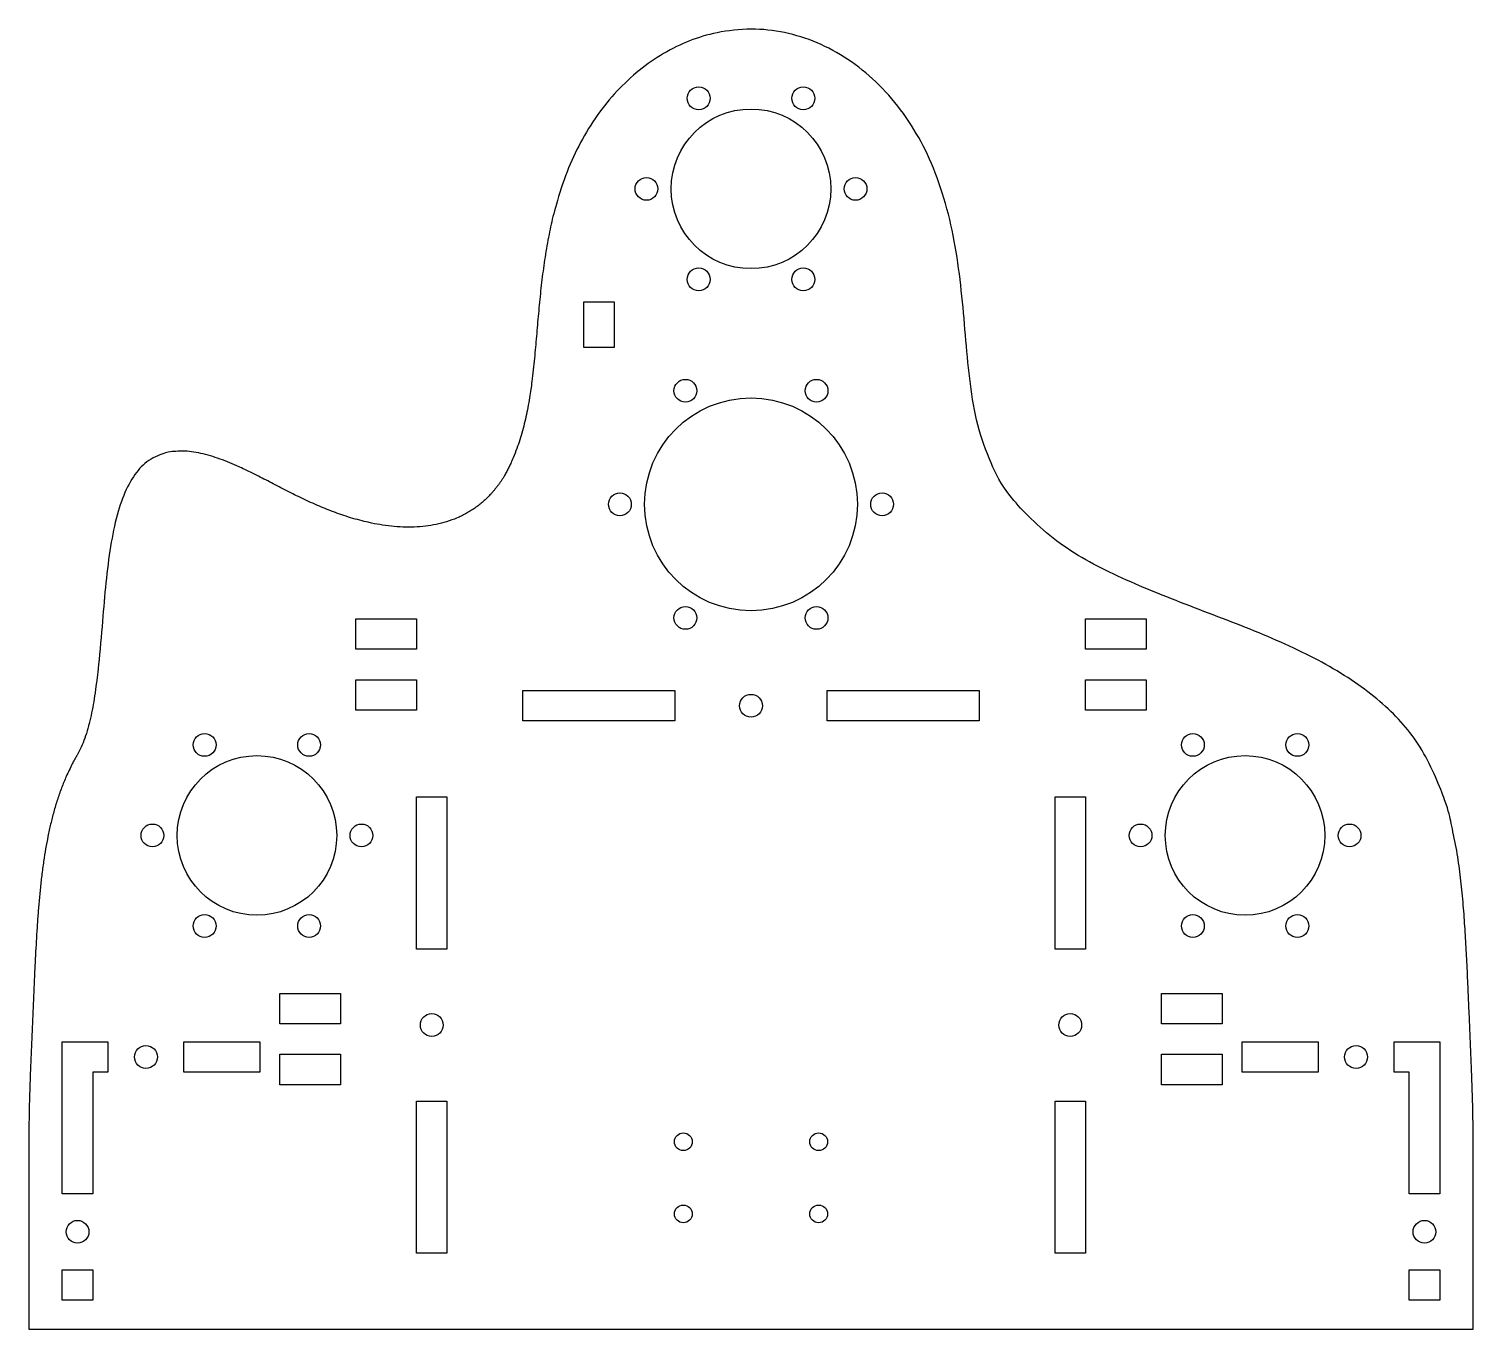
# Model space of a CAD drawing. Header units: millimetres. Extents: x -95 to 95, y -40 to 131.
import ezdxf

# ---------------------------------------------------------------- set-up
doc = ezdxf.new("R2010")
doc.units = ezdxf.units.MM

msp = doc.modelspace()

# ---------------------------------------------------------------- linework, layer by layer
for points in [[(-21.98, 95.15), (-17.98, 95.15), (-17.98, 89.15), (-21.98, 89.15)], [(-52, 49.43), (-52, 53.43), (-44, 53.43), (-44, 49.43)], [(44, 53.43), (52, 53.43), (52, 49.43), (44, 49.43)], [(-52, 41.43), (-52, 45.43), (-44, 45.43), (-44, 41.43)], [(-10, 40), (-30, 40), (-30, 44), (-10, 44)], [(30, 40), (10, 40), (10, 44), (30, 44)], [(44, 41.43), (44, 45.43), (52, 45.43), (52, 41.43)], [(-40, 30), (-40, 10), (-44, 10), (-44, 30)], [(44, 30), (44, 10), (40, 10), (40, 30)], [(-62, 0.15), (-62, 4.15), (-54, 4.15), (-54, 0.15)], [(62, 4.15), (62, 0.15), (54, 0.15), (54, 4.15)], [(-90.6, -2.2), (-84.6, -2.2), (-84.6, -6.2), (-86.6, -6.2), (-86.6, -22.2), (-90.6, -22.2)], [(-74.6, -2.2), (-64.6, -2.2), (-64.6, -6.2), (-74.6, -6.2)], [(64.6, -2.2), (74.6, -2.2), (74.6, -6.2), (64.6, -6.2)], [(86.6, -22.2), (86.6, -6.2), (84.6, -6.2), (84.6, -2.2), (90.6, -2.2), (90.6, -22.2)], [(-62, -7.85), (-62, -3.85), (-54, -3.85), (-54, -7.85)], [(54, -3.85), (62, -3.85), (62, -7.85), (54, -7.85)], [(-40, -30), (-44, -30), (-44, -10), (-40, -10)], [(44, -30), (40, -30), (40, -10), (44, -10)], [(-86.6, -36.2), (-90.6, -36.2), (-90.6, -32.2), (-86.6, -32.2)], [(86.6, -36.2), (86.6, -32.2), (90.6, -32.2), (90.6, -36.2)]]:
    msp.add_lwpolyline(points, close=True)
msp.add_lwpolyline([(-95, -14.5), (-95, -40), (95, -40), (95, -14.5)])
for centre, radius in [((-6.88, 121.91), 1.5), ((6.88, 121.91), 1.5), ((0, 110), 10.5), ((-13.75, 110), 1.5), ((13.75, 110), 1.5), ((-6.88, 98.09), 1.5), ((6.88, 98.09), 1.5), ((-8.63, 83.44), 1.5), ((8.62, 83.44), 1.5), ((0, 68.5), 14), ((-17.25, 68.5), 1.5), ((17.25, 68.5), 1.5), ((-8.63, 53.56), 1.5), ((8.62, 53.56), 1.5), ((0, 42), 1.5), ((-71.88, 36.85), 1.5), ((-58.13, 36.85), 1.5), ((58.13, 36.85), 1.5), ((71.88, 36.85), 1.5), ((-65, 24.94), 10.5), ((65, 24.94), 10.5), ((-78.75, 24.94), 1.5), ((-51.25, 24.94), 1.5), ((51.25, 24.94), 1.5), ((78.75, 24.94), 1.5), ((-71.88, 13.03), 1.5), ((-58.13, 13.03), 1.5), ((58.13, 13.03), 1.5), ((71.88, 13.03), 1.5), ((-42, 0), 1.5), ((42, 0), 1.5), ((-79.6, -4.2), 1.5), ((79.6, -4.2), 1.5), ((-8.9, -15.35), 1.17), ((8.9, -15.35), 1.17), ((-8.9, -24.85), 1.17), ((8.9, -24.85), 1.17), ((-88.6, -27.2), 1.5), ((88.6, -27.2), 1.5)]:
    msp.add_circle(centre, radius)
for points, knots in [([(95, -14.5), (95, -2.97), (92.59, 15.06), (100.83, 52.37), (16.35, 57.81), (37.8, 109.79), (0, 145.55), (-31.5, 115.75), (-26.66, 87.52), (-30.86, 75.11), (-32.42, 72.28)], [0, 0, 0, 0, 0, 0.1413224, 0.2429018, 0.3459886, 0.4497994, 0.5502006, 0.6540114, 0.6886275, 0.6886275, 0.6886275, 0.6886275, 0.6886275]), ([(-32.42, 72.28), (-34.51, 68.83), (-40.35, 63.96), (-55.19, 65.44), (-73.24, 79.13), (-88.62, 77.81), (-83.48, 44.41), (-88.66, 35.5)], [0.1365601, 0.1365601, 0.1365601, 0.1365601, 0.1365601, 0.3031151, 0.4586342, 0.6348362, 1, 1, 1, 1, 1]), ([(-88.66, 35.5), (-89.16, 34.64), (-95.21, 22.94), (-93.48, 8.37), (-95, -2.97), (-95, -14.5)], [0.8472472, 0.8472472, 0.8472472, 0.8472472, 0.8472472, 0.8586776, 1, 1, 1, 1, 1])]:
    msp.add_open_spline(points, degree=4, knots=knots)

doc.saveas('drawing.dxf')
